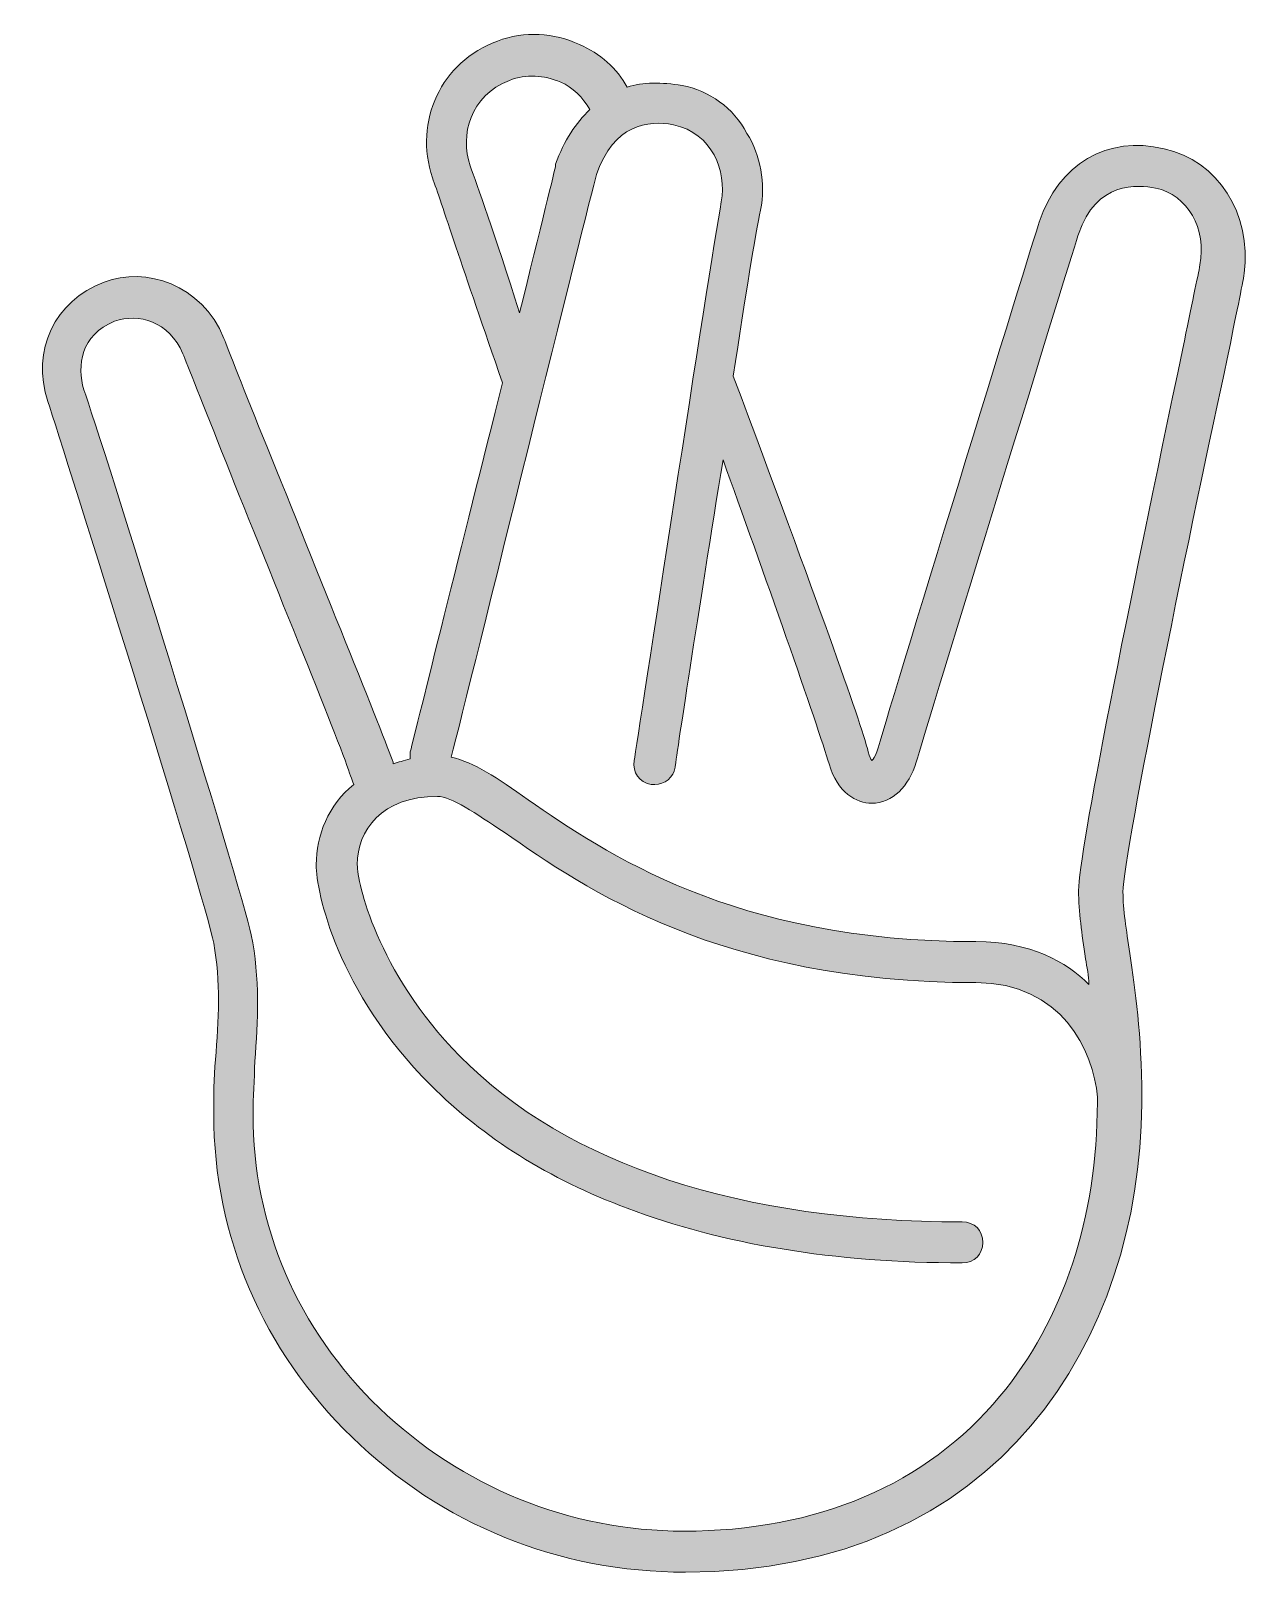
# Model space of a CAD drawing. Header units: inches. Extents: x 14.3 to 85.7, y 30 to 120.2.
import ezdxf

# ---------------------------------------------------------------- set-up
doc = ezdxf.new("R2010")
doc.units = ezdxf.units.IN
doc.header["$MEASUREMENT"] = 0
doc.layers.add('Layer 1', color=7, linetype='Continuous')

msp = doc.modelspace()

# ---------------------------------------------------------------- hatches: boundary and pattern name
at = {"layer": 'Layer 1', "true_color": 0xffffff}
h = msp.add_hatch(color=7, dxfattribs=at)
h.dxf.hatch_style = 2
edge = h.paths.add_edge_path()
edge.add_spline(control_points=[(80.6, 113.3), (77.3, 114.1), (74.4, 112.4), (73.3, 109), (72.9, 107.8), (64.3, 79.8), (63.8, 78), (63.7, 77.7), (63.6, 77.6), (63.5, 77.5), (63.4, 77.6), (63.4, 77.7), (63.3, 78), (62.8, 79.9), (60.3, 86.9), (55.4, 100), (55.4, 100), (55.4, 100), (55.4, 100), (56.1, 104.6), (56.7, 108.4), (57, 109.7), (57.3, 111.3), (57, 112.9), (56.2, 114.2), (55.4, 115.7), (54, 116.7), (52.4, 117), (51.2, 117.2), (50.1, 117.2), (49.2, 116.9), (48.6, 118), (47.6, 118.9), (46.4, 119.4), (44.9, 120.1), (43.2, 120.2), (41.6, 119.6), (38.3, 118.4), (36.7, 114.9), (37.8, 111.6), (38.3, 110.2), (39.6, 106.2), (41.9, 99.6), (39.6, 90.5), (36.9, 79.6), (36.5, 78), (36.5, 77.9), (36.5, 77.7), (36.5, 77.6), (36.1, 77.5), (35.8, 77.4), (35.5, 77.3), (35.5, 77.3), (35.5, 77.4), (35.5, 77.4), (35, 78.8), (31, 88.7), (28.1, 95.9), (26.8, 99.1), (25.8, 101.7), (25.6, 102.2), (24.3, 105.4), (21, 106.4), (18.6, 105.5), (15.7, 104.4), (14.3, 101.5), (15.3, 98.5), (16.2, 95.7), (24.5, 69.5), (25, 66.8), (25.4, 64.6), (25.3, 62.3), (25.1, 60), (25, 58.9), (25, 57.8), (25, 56.8), (25, 49.7), (27.9, 42.9), (33.1, 37.9), (38.3, 32.8), (45.2, 30), (52.6, 30), (71, 30), (79.2, 43.7), (79.3, 57.4), (79.3, 57.4), (79.3, 57.5), (79.3, 57.5), (79.3, 57.6), (79.3, 57.7), (79.3, 57.8), (79.3, 61.5), (78.9, 64.1), (78.6, 66.2), (78.4, 67.6), (78.2, 68.8), (78.2, 69.8), (78.2, 72), (82.4, 92.3), (84.3, 101), (84.8, 103.5), (85.2, 105.4), (85.3, 106), (85.7, 109.5), (83.8, 112.6), (80.6, 113.3)], knot_values=[0, 0, 0, 0, 1, 1, 1, 2, 2, 2, 3, 3, 3, 4, 4, 4, 5, 5, 5, 6, 6, 6, 7, 7, 7, 8, 8, 8, 9, 9, 9, 10, 10, 10, 11, 11, 11, 12, 12, 12, 13, 13, 13, 14, 14, 14, 15, 15, 15, 16, 16, 16, 17, 17, 17, 18, 18, 18, 19, 19, 19, 20, 20, 20, 21, 21, 21, 22, 22, 22, 23, 23, 23, 24, 24, 24, 25, 25, 25, 26, 26, 26, 27, 27, 27, 28, 28, 28, 29, 29, 29, 30, 30, 30, 31, 31, 31, 32, 32, 32, 33, 33, 33, 34, 34, 34, 35, 35, 35, 35], degree=3, periodic=1)
edge = h.paths.add_edge_path()
edge.add_spline(control_points=[(40, 112.3), (39.4, 114.1), (40, 116.4), (42.3, 117.3), (43.3, 117.7), (44.3, 117.6), (45.3, 117.2), (46, 116.9), (46.6, 116.3), (47, 115.6), (46.2, 114.8), (45.5, 113.8), (45, 112.4), (45, 112.4), (45, 112.3), (45, 112.3), (45, 112.2), (44.1, 108.6), (42.9, 103.7), (41.4, 108.4), (40.4, 111.2), (40, 112.3)], knot_values=[0, 0, 0, 0, 1, 1, 1, 2, 2, 2, 3, 3, 3, 4, 4, 4, 5, 5, 5, 6, 6, 6, 7, 7, 7, 7], degree=3, periodic=1)
edge = h.paths.add_edge_path()
edge.add_spline(control_points=[(71, 40.3), (66.7, 35.1), (60.3, 32.4), (52.5, 32.4), (45.8, 32.4), (39.5, 35), (34.7, 39.6), (29.9, 44.2), (27.3, 50.3), (27.3, 56.8), (27.3, 57.8), (27.4, 58.8), (27.4, 59.9), (27.6, 62.2), (27.7, 64.8), (27.2, 67.3), (26.6, 70.1), (18.4, 96.4), (17.4, 99.2), (17, 100.6), (17.2, 102.4), (19.2, 103.2), (20.6, 103.7), (22.4, 103.2), (23.2, 101.3), (23.4, 100.8), (24.4, 98.3), (25.7, 95), (28.4, 88.2), (32.6, 78), (33, 76.6), (33.1, 76.4), (33.1, 76.3), (33.2, 76.1), (31.7, 74.9), (31, 73.1), (31, 71.4), (31, 69.8), (32.2, 64), (37.7, 58.5), (40.8, 55.4), (44.6, 53), (49.2, 51.3), (54.7, 49.2), (61.3, 48.1), (68.8, 48.1), (69.5, 48.1), (70, 48.6), (70, 49.3), (70, 50), (69.5, 50.5), (68.8, 50.5), (55.9, 50.5), (45.7, 53.8), (39.4, 60.2), (34.5, 65.2), (33.4, 70.4), (33.4, 71.4), (33.4, 73.4), (34.8, 75.4), (38.1, 75.4), (38.9, 75.4), (40.3, 74.4), (42, 73.3), (46.7, 70), (54.7, 64.5), (69.6, 64.5), (74.6, 64.5), (76.5, 60.5), (76.7, 57.8), (76.7, 57.7), (76.7, 57.6), (76.7, 57.5), (76.7, 50.8), (74.7, 44.7), (71, 40.3)], knot_values=[0, 0, 0, 0, 1, 1, 1, 2, 2, 2, 3, 3, 3, 4, 4, 4, 5, 5, 5, 6, 6, 6, 7, 7, 7, 8, 8, 8, 9, 9, 9, 10, 10, 10, 11, 11, 11, 12, 12, 12, 13, 13, 13, 14, 14, 14, 15, 15, 15, 16, 16, 16, 17, 17, 17, 18, 18, 18, 19, 19, 19, 20, 20, 20, 21, 21, 21, 22, 22, 22, 23, 23, 23, 24, 24, 24, 25, 25, 25, 25], degree=3, periodic=1)
edge = h.paths.add_edge_path()
edge.add_spline(control_points=[(82.7, 106.5), (82.6, 105.9), (82.2, 104.1), (81.7, 101.6), (78.5, 86.4), (75.6, 72), (75.6, 69.9), (75.6, 68.6), (75.8, 67.4), (76, 65.9), (76.1, 65.4), (76.2, 64.9), (76.2, 64.4), (74.9, 65.7), (72.8, 66.9), (69.6, 66.9), (55.4, 66.9), (47.9, 72.1), (43.4, 75.2), (41.6, 76.5), (40.2, 77.4), (38.9, 77.7), (40, 82), (46.9, 110), (47.4, 111.8), (48.4, 114.7), (50.4, 115), (51.9, 114.7), (54.2, 114.2), (55, 112), (54.7, 110.2), (54, 106.3), (49.8, 78.7), (49.6, 77.5), (49.5, 76.8), (49.9, 76.2), (50.6, 76.1), (50.7, 76.1), (50.7, 76.1), (50.8, 76.1), (51.4, 76.1), (51.9, 76.5), (52, 77.1), (52, 77.3), (53.4, 86.5), (54.8, 95.1), (57, 89), (60.4, 79.4), (61, 77.3), (61.5, 75.6), (62.6, 75), (63.5, 75), (63.5, 75), (63.5, 75), (63.5, 75), (64.7, 75), (65.7, 76), (66.1, 77.4), (66.6, 79.1), (75.5, 108.1), (75.6, 108.3), (76.6, 111.4), (79.1, 111.2), (80.1, 111), (82, 110.6), (83.1, 108.6), (82.7, 106.5)], knot_values=[0, 0, 0, 0, 1, 1, 1, 2, 2, 2, 3, 3, 3, 4, 4, 4, 5, 5, 5, 6, 6, 6, 7, 7, 7, 8, 8, 8, 9, 9, 9, 10, 10, 10, 11, 11, 11, 12, 12, 12, 13, 13, 13, 14, 14, 14, 15, 15, 15, 16, 16, 16, 17, 17, 17, 18, 18, 18, 19, 19, 19, 20, 20, 20, 21, 21, 21, 22, 22, 22, 22], degree=3, periodic=1)

# ---------------------------------------------------------------- linework, layer by layer
at = {"layer": 'Layer 1', "lineweight": 0}
for points, knots in [([(80.6, 113.3), (77.3, 114.1), (74.4, 112.4), (73.3, 109), (72.9, 107.8), (64.3, 79.8), (63.8, 78), (63.7, 77.7), (63.6, 77.6), (63.5, 77.5), (63.4, 77.6), (63.4, 77.7), (63.3, 78), (62.8, 79.9), (60.3, 86.9), (55.4, 100), (55.4, 100), (55.4, 100), (55.4, 100), (56.1, 104.6), (56.7, 108.4), (57, 109.7), (57.3, 111.3), (57, 112.9), (56.2, 114.2), (55.4, 115.7), (54, 116.7), (52.4, 117), (51.2, 117.2), (50.1, 117.2), (49.2, 116.9), (48.6, 118), (47.6, 118.9), (46.4, 119.4), (44.9, 120.1), (43.2, 120.2), (41.6, 119.6), (38.3, 118.4), (36.7, 114.9), (37.8, 111.6), (38.3, 110.2), (39.6, 106.2), (41.9, 99.6), (39.6, 90.5), (36.9, 79.6), (36.5, 78), (36.5, 77.9), (36.5, 77.7), (36.5, 77.6), (36.1, 77.5), (35.8, 77.4), (35.5, 77.3), (35.5, 77.3), (35.5, 77.4), (35.5, 77.4), (35, 78.8), (31, 88.7), (28.1, 95.9), (26.8, 99.1), (25.8, 101.7), (25.6, 102.2), (24.3, 105.4), (21, 106.4), (18.6, 105.5), (15.7, 104.4), (14.3, 101.5), (15.3, 98.5), (16.2, 95.7), (24.5, 69.5), (25, 66.8), (25.4, 64.6), (25.3, 62.3), (25.1, 60), (25, 58.9), (25, 57.8), (25, 56.8), (25, 49.7), (27.9, 42.9), (33.1, 37.9), (38.3, 32.8), (45.2, 30), (52.6, 30), (71, 30), (79.2, 43.7), (79.3, 57.4), (79.3, 57.4), (79.3, 57.5), (79.3, 57.5), (79.3, 57.6), (79.3, 57.7), (79.3, 57.8), (79.3, 61.5), (78.9, 64.1), (78.6, 66.2), (78.4, 67.6), (78.2, 68.8), (78.2, 69.8), (78.2, 72), (82.4, 92.3), (84.3, 101), (84.8, 103.5), (85.2, 105.4), (85.3, 106), (85.7, 109.5), (83.8, 112.6), (80.6, 113.3)], [0, 0, 0, 0, 1, 1, 1, 2, 2, 2, 3, 3, 3, 4, 4, 4, 5, 5, 5, 6, 6, 6, 7, 7, 7, 8, 8, 8, 9, 9, 9, 10, 10, 10, 11, 11, 11, 12, 12, 12, 13, 13, 13, 14, 14, 14, 15, 15, 15, 16, 16, 16, 17, 17, 17, 18, 18, 18, 19, 19, 19, 20, 20, 20, 21, 21, 21, 22, 22, 22, 23, 23, 23, 24, 24, 24, 25, 25, 25, 26, 26, 26, 27, 27, 27, 28, 28, 28, 29, 29, 29, 30, 30, 30, 31, 31, 31, 32, 32, 32, 33, 33, 33, 34, 34, 34, 35, 35, 35, 35]), ([(40, 112.3), (39.4, 114.1), (40, 116.4), (42.3, 117.3), (43.3, 117.7), (44.3, 117.6), (45.3, 117.2), (46, 116.9), (46.6, 116.3), (47, 115.6), (46.2, 114.8), (45.5, 113.8), (45, 112.4), (45, 112.4), (45, 112.3), (45, 112.3), (45, 112.2), (44.1, 108.6), (42.9, 103.7), (41.4, 108.4), (40.4, 111.2), (40, 112.3)], [0, 0, 0, 0, 1, 1, 1, 2, 2, 2, 3, 3, 3, 4, 4, 4, 5, 5, 5, 6, 6, 6, 7, 7, 7, 7]), ([(82.7, 106.5), (82.6, 105.9), (82.2, 104.1), (81.7, 101.6), (78.5, 86.4), (75.6, 72), (75.6, 69.9), (75.6, 68.6), (75.8, 67.4), (76, 65.9), (76.1, 65.4), (76.2, 64.9), (76.2, 64.4), (74.9, 65.7), (72.8, 66.9), (69.6, 66.9), (55.4, 66.9), (47.9, 72.1), (43.4, 75.2), (41.6, 76.5), (40.2, 77.4), (38.9, 77.7), (40, 82), (46.9, 110), (47.4, 111.8), (48.4, 114.7), (50.4, 115), (51.9, 114.7), (54.2, 114.2), (55, 112), (54.7, 110.2), (54, 106.3), (49.8, 78.7), (49.6, 77.5), (49.5, 76.8), (49.9, 76.2), (50.6, 76.1), (50.7, 76.1), (50.7, 76.1), (50.8, 76.1), (51.4, 76.1), (51.9, 76.5), (52, 77.1), (52, 77.3), (53.4, 86.5), (54.8, 95.1), (57, 89), (60.4, 79.4), (61, 77.3), (61.5, 75.6), (62.6, 75), (63.5, 75), (63.5, 75), (63.5, 75), (63.5, 75), (64.7, 75), (65.7, 76), (66.1, 77.4), (66.6, 79.1), (75.5, 108.1), (75.6, 108.3), (76.6, 111.4), (79.1, 111.2), (80.1, 111), (82, 110.6), (83.1, 108.6), (82.7, 106.5)], [0, 0, 0, 0, 1, 1, 1, 2, 2, 2, 3, 3, 3, 4, 4, 4, 5, 5, 5, 6, 6, 6, 7, 7, 7, 8, 8, 8, 9, 9, 9, 10, 10, 10, 11, 11, 11, 12, 12, 12, 13, 13, 13, 14, 14, 14, 15, 15, 15, 16, 16, 16, 17, 17, 17, 18, 18, 18, 19, 19, 19, 20, 20, 20, 21, 21, 21, 22, 22, 22, 22]), ([(71, 40.3), (66.7, 35.1), (60.3, 32.4), (52.5, 32.4), (45.8, 32.4), (39.5, 35), (34.7, 39.6), (29.9, 44.2), (27.3, 50.3), (27.3, 56.8), (27.3, 57.8), (27.4, 58.8), (27.4, 59.9), (27.6, 62.2), (27.7, 64.8), (27.2, 67.3), (26.6, 70.1), (18.4, 96.4), (17.4, 99.2), (17, 100.6), (17.2, 102.4), (19.2, 103.2), (20.6, 103.7), (22.4, 103.2), (23.2, 101.3), (23.4, 100.8), (24.4, 98.3), (25.7, 95), (28.4, 88.2), (32.6, 78), (33, 76.6), (33.1, 76.4), (33.1, 76.3), (33.2, 76.1), (31.7, 74.9), (31, 73.1), (31, 71.4), (31, 69.8), (32.2, 64), (37.7, 58.5), (40.8, 55.4), (44.6, 53), (49.2, 51.3), (54.7, 49.2), (61.3, 48.1), (68.8, 48.1), (69.5, 48.1), (70, 48.6), (70, 49.3), (70, 50), (69.5, 50.5), (68.8, 50.5), (55.9, 50.5), (45.7, 53.8), (39.4, 60.2), (34.5, 65.2), (33.4, 70.4), (33.4, 71.4), (33.4, 73.4), (34.8, 75.4), (38.1, 75.4), (38.9, 75.4), (40.3, 74.4), (42, 73.3), (46.7, 70), (54.7, 64.5), (69.6, 64.5), (74.6, 64.5), (76.5, 60.5), (76.7, 57.8), (76.7, 57.7), (76.7, 57.6), (76.7, 57.5), (76.7, 50.8), (74.7, 44.7), (71, 40.3)], [0, 0, 0, 0, 1, 1, 1, 2, 2, 2, 3, 3, 3, 4, 4, 4, 5, 5, 5, 6, 6, 6, 7, 7, 7, 8, 8, 8, 9, 9, 9, 10, 10, 10, 11, 11, 11, 12, 12, 12, 13, 13, 13, 14, 14, 14, 15, 15, 15, 16, 16, 16, 17, 17, 17, 18, 18, 18, 19, 19, 19, 20, 20, 20, 21, 21, 21, 22, 22, 22, 23, 23, 23, 24, 24, 24, 25, 25, 25, 25])]:
    msp.add_open_spline(points, degree=3, knots=knots, dxfattribs=at)

doc.saveas('drawing.dxf')
